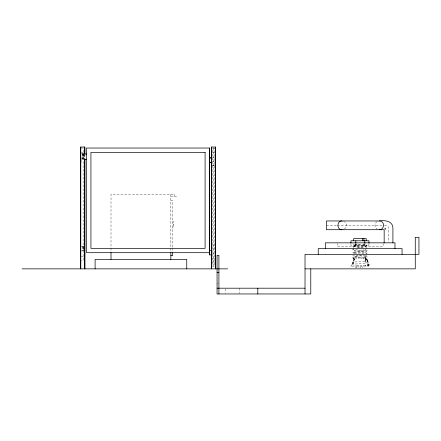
<?xml version="1.0" encoding="UTF-8"?>
<svg xmlns="http://www.w3.org/2000/svg" width="441" height="441" viewBox="0 0 441 441"><rect width="100%" height="100%" fill="white"/><g stroke="black" fill="none" stroke-linecap="round" stroke-linejoin="round"><path stroke-width="0.33" stroke-dasharray="2.21 1.65" d="M385.594 229.122L385.572 229.711L384.629 229.711M365.71 255.058L367.149 256.464L365.043 256.816L366.168 263.068L353.605 264.203L353.737 257.632L353.021 257.753L354.211 259.275L350.882 266.32L354.41 259.159L353.737 257.632M366.168 263.068L364.944 258.101L365.043 256.816L365.512 261.276L353.462 262.092M353.605 264.203L354.211 259.275M354.41 259.159L351.879 266.16L369.167 264.854L367.149 259.275L368.505 266.485L366.906 259.391L368.235 266.645L369.167 264.854L367.436 266.811L367.579 265.019L366.168 266.97L365.512 265.179L364.514 267.136L363.103 265.344L362.59 267.296L360.523 265.504L360.523 267.461L357.938 265.669L358.456 267.621L355.529 265.835L356.526 267.786L353.462 265.995M366.19 259.043L364.944 260.449L367.149 259.275L365.517 260.565L366.906 259.159L365.043 258.922L364.029 257.516L354.41 256.579L352.778 255.058M354.211 248.029L352.778 249.435C356.273 253.757 363.654 249.33 367.149 253.652M352.778 257.869L354.41 259.391L352.778 257.869L354.41 256.348L365.517 255.174M367.149 248.029C363.654 252.351 356.273 247.925 352.778 252.246L354.211 253.652M344.267 229.122C347.111 227.589 347.111 223.08 344.267 221.547M377.138 221.547C374.288 223.08 374.288 227.589 377.138 229.122M353.737 258.101L354.983 259.512L353.021 257.985L353.737 258.101L355.898 256.816L354.884 258.222L357.089 256.932L356.372 258.338L358.478 257.048L358.103 258.454L359.961 257.164L359.961 258.575L361.449 257.285L361.824 258.691L362.838 257.401L363.555 258.806L364.029 257.516L364.944 257.632L367.149 259.275M366.669 247.561C363.031 244.027 356.124 247.963 352.778 243.812L353.021 243.691M354.41 253.536L365.517 252.362L367.149 250.841L364.944 249.198M364.944 258.101L367.149 256.464L353.737 255.289M353.737 249.198L352.778 249.435L367.149 250.841L353.021 252.362L366.906 253.536M357.552 247.522L365.517 246.74L367.149 245.218L365.517 243.691M359.961 244.512L354.41 245.097L352.778 246.624L353.737 247.561M81.282 148.033L83.129 148.033L83.129 260.863L81.282 260.863M81.282 152.349L83.129 152.349M212.556 152.349L214.398 152.349M81.282 153.391L83.514 153.391L83.514 158.716L82.324 158.716M83.57 159.339L82.351 159.339L82.351 154.047L83.57 154.047M82.324 154.107L83.514 154.107M212.556 157.602L214.398 157.602M81.282 157.994L83.514 157.994M212.556 161.632L214.398 161.632M212.556 165.584L214.398 165.584M212.556 165.662L214.398 165.662M170.849 196.554L176.604 196.554M170.849 200.457L172.69 200.457L172.69 247.252M172.69 221.586L173.611 221.586L173.611 227.953L172.69 227.953M173.611 224.072L173.611 224.993M326.423 225.334L336.632 225.334M337.31 225.334L383.797 225.334M384.436 225.334L385.715 225.334A2.817 2.817 0 0 1 388.532 228.151L388.532 242.17M212.556 245.102L214.398 245.102M81.282 246.299L83.514 246.299L83.514 250.901L81.282 250.901M212.556 249.011L214.398 249.011M212.556 253.162L214.398 253.162M81.282 256.546L83.129 256.546M212.556 258.079L214.398 258.079M212.556 261.965L214.398 261.965M217.06 283.519L218.289 283.519M362.982 247.522L352.778 246.624L367.149 245.218L352.778 243.812M383.113 243.449L383.113 246.519L337.178 246.519L337.178 243.449M368.957 243.901L368.957 245.78L350.953 245.78L350.953 243.901M364.817 243.901L364.817 245.78M364.095 243.901L364.095 245.78M363.191 243.779L363.191 245.78M356.725 243.779L356.725 245.78M355.815 243.901L355.815 245.78M355.093 243.901L355.093 245.78M239.469 288.193L239.469 293.315M225.197 288.833L225.197 293.315M213.477 148.033L213.477 266.281M174.763 196.554L174.763 194.249L111.011 194.249L111.011 251.866M172.69 247.941L172.69 252.07M170.849 194.249L170.849 252.07M84.931 154.62L84.931 158.06M84.7 154.62L84.7 158.06M84.54 154.047L84.54 159.339M83.393 153.391L83.393 158.716M83.393 246.299L83.393 250.901M82.98 153.391L82.98 158.716M82.98 246.299L82.98 250.901M82.858 153.391L82.858 158.716M82.858 246.299L82.858 250.901M214.398 148.033L212.556 148.033L212.556 266.281L214.398 266.281L214.398 148.033"/><path stroke-width="0.66" d="M385.677 228.432L385.715 228.151L384.784 228.278M343.208 221.112C336.224 219.232 336.224 231.437 343.208 229.563M378.191 221.112C383.664 219.938 392.804 220.489 392.909 228.008L392.909 242.837M378.191 229.563C384.326 231.36 385.715 220.814 379.321 220.963M84.176 154.047L86.612 154.047M209.569 254.859L209.409 157.85L211.3 157.85L211.619 158.22M209.409 157.928L211.3 157.928M84.176 159.339L86.612 159.339M209.409 162.365L211.619 162.365M209.409 162.442L211.619 162.442M342.078 220.963L326.423 220.963L326.423 229.711L342.078 229.711M343.434 220.963L377.81 220.963M343.434 229.711L377.81 229.711M379.321 229.711L384.161 229.711L384.161 242.837M209.569 252.693L86.612 252.693L86.612 148.033L209.569 148.033L209.569 158.115M211.619 254.859L209.409 254.859L209.409 148.033M170.849 255.51L172.69 255.51L172.69 252.759M22.05 268.856L227.672 268.856M305.023 268.856L415.268 268.856L415.268 237.308L418.95 237.308L418.95 254.347L305.023 254.347L305.023 293.954M217.06 272.306L218.907 272.306M217.06 288.193L305.023 288.193M209.409 157.85L209.729 158.22M211.619 250.714L211.3 250.345L209.409 250.345L209.729 250.714M402.049 254.347L402.049 248.592L318.237 248.592L318.237 254.347M394.976 248.592L394.976 242.837L325.315 242.837L325.315 248.592M368.957 243.278L368.957 240.775L350.953 240.775L350.953 243.278M366.212 240.775L366.212 238.614L353.699 238.614L353.699 240.775M364.817 240.775L364.817 243.278M363.908 238.614L363.908 240.775M362.689 238.614L362.689 240.775M355.815 240.775L355.815 243.278M310.778 268.856L310.778 293.954L217.06 293.954L217.06 255.383L218.907 255.383L218.907 293.954M257.82 288.193L257.82 293.954M215.616 268.856L215.616 147.046L211.344 147.046L211.344 268.856M215.484 147.046L215.484 268.856M211.471 147.046L211.471 268.856M209.569 162.442L209.569 250.527M186.752 268.856L186.752 259.413L95.107 259.413L95.107 268.856M170.849 252.583L170.849 259.413M111.011 252.555L111.011 259.413M84.931 153.931L84.931 147.046L80.554 147.046L80.554 268.856M84.931 158.749L84.931 268.856M84.7 147.046L84.7 153.931M84.7 158.749L84.7 268.856M80.835 158.297L80.835 162.442M80.786 147.046L80.786 268.856M205.093 152.349L90.929 152.349L90.929 248.377L205.093 248.377L205.093 152.349"/></g></svg>
